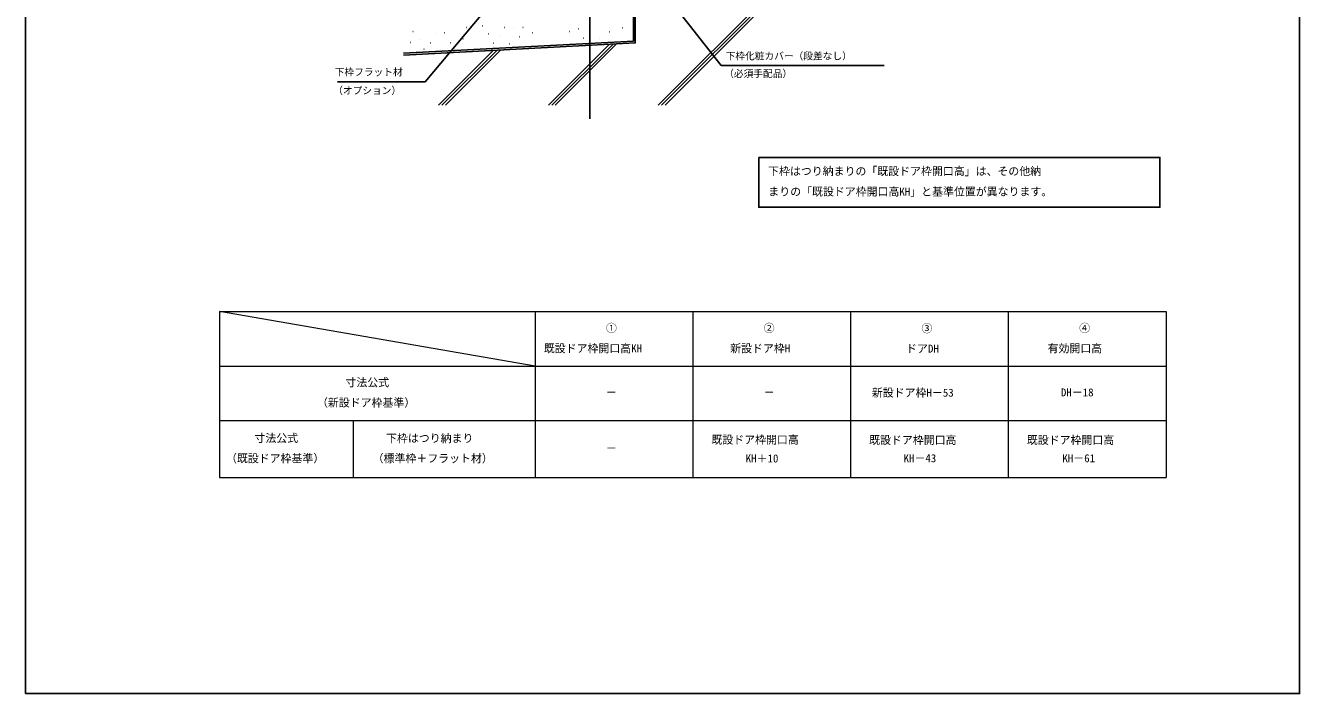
# Model space of a CAD drawing. Units: millimetres, scale not verified. Extents: x -525 to 525, y -783 to 779.
# Drawn here: x -525 to 525, y -783 to -232 of the extents above; entities that cross this region are included whole.
import ezdxf
from ezdxf.enums import TextEntityAlignment as Align

# ---------------------------------------------------------------- set-up
doc = ezdxf.new("R2010")
doc.units = ezdxf.units.MM
doc.header["$LTSCALE"] = 4
doc.layers.add('0-1_TABLE1', color=7, linetype='Continuous', lineweight=18)
for name, color, linetype in [('0-2_USER1', 3, 'Continuous'), ('0-5_YKK_12', 2, 'Continuous'), ('0-7_YKK_D', 6, 'Continuous'), ('0-8_YKK_ZWAK', 7, 'Continuous'), ('0-9_YSS_K', 3, 'Continuous'), ('0-A_YSS_KE', 3, 'Continuous')]:
    doc.layers.add(name, color=color, linetype=linetype)
doc.styles.add('ＭＳ ゴシック', font='')
doc.styles.get('ＭＳ ゴシック').set_extended_font_data('MS Gothic')

msp = doc.modelspace()

# ---------------------------------------------------------------- linework, layer by layer
at = {"layer": '0-1_TABLE1'}
for p, q in [((-105, -512.8), (-365, -467.8)), ((-105, -467.8), (-105, -604.726)), ((25, -467.8), (25, -604.726)), ((155, -467.8), (155, -604.726)), ((285, -467.8), (285, -604.726)), ((415, -467.8), (415, -604.726)), ((-365, -512.8), (415, -512.8)), ((-365, -557.8), (415, -557.8)), ((-255, -557.8), (-255, -604.726)), ((-365, -604.726), (415, -604.726))]:
    msp.add_line(p, q, dxfattribs=at)
for points in [[(-365, -467.8), (-105, -467.8), (415, -467.8)], [(-365, -467.8), (-365, -512.8), (-365, -604.726)]]:
    msp.add_lwpolyline(points, dxfattribs=at)
at = {"layer": '0-2_USER1'}
msp.add_lwpolyline([(79.345, -340.8), (410, -340.8), (410, -381.911), (79.345, -381.911)], close=True, dxfattribs=at)
at = {"layer": '0-5_YKK_12'}
msp.add_line((-60, 427.021), (-60, -309.117), dxfattribs=at)
at = {"layer": '0-7_YKK_D'}
for points in [[(-25.225, -171.3), (-23.65, -173.306), (48.479, -265.164), (182.801, -265.164)], [(-127.991, -197.8), (-129.63, -199.753), (-195.688, -278.478), (-267.92, -278.478)]]:
    msp.add_lwpolyline(points, dxfattribs=at)
at = {"layer": '0-8_YKK_ZWAK'}
msp.add_line((-525, 747.2), (-525, -782.8), dxfattribs=at)
msp.add_lwpolyline([(-525, -782.8), (525, -782.8), (525, 747.2)], dxfattribs=at)
at = {"layer": '0-9_YSS_K'}
for p, q in [((86.512, -207.712), (-3.577, -297.801)), ((89.34, -207.712), (-0.748, -297.801)), ((92.168, -207.712), (2.08, -297.801)), ((-205.812, -237.1), (-205.612, -237.1)), ((-187.449, -238.661), (-187.249, -238.661)), ((-179.833, -238.199), (-179.633, -238.199)), ((-161.451, -233.715), (-161.251, -233.715)), ((-148.579, -232.196), (-148.379, -232.196)), ((-143.396, -238.91), (-143.196, -238.91)), ((-133.908, -241.379), (-133.708, -241.379)), ((-130.216, -233.757), (-130.016, -233.757)), ((-122.601, -233.296), (-122.401, -233.296)), ((-117.793, -241.373), (-117.593, -241.373)), ((-114.986, -233.757), (-114.786, -233.757)), ((-107.371, -238.027), (-107.171, -238.027)), ((-76.59, -236.997), (-76.39, -236.997)), ((-69.285, -234.814), (-69.085, -234.814)), ((-59.797, -237.284), (-59.597, -237.284)), ((-43.682, -237.277), (-43.482, -237.277)), ((-33.26, -233.931), (-33.06, -233.931)), ((-207.934, -245.996), (-207.734, -245.996)), ((-200.629, -243.813), (-200.429, -243.813)), ((-196.736, -251.609), (-196.536, -251.609)), ((-191.14, -246.283), (-190.94, -246.283)), ((-175.026, -246.276), (-174.826, -246.276)), ((-164.603, -242.93), (-164.403, -242.93)), ((-139.504, -246.705), (-139.304, -246.705)), ((-126.139, -247.103), (-125.939, -247.103)), ((-43.779, -247.493), (-94.086, -297.801)), ((-40.794, -247.337), (-91.258, -297.801)), ((-37.809, -247.18), (-88.43, -297.801)), ((-65.393, -242.61), (-65.193, -242.61)), ((-52.028, -243.008), (-51.828, -243.008)), ((-139.294, -252.499), (-184.596, -297.801)), ((-183.372, -252.007), (-183.172, -252.007)), ((-136.309, -252.342), (-181.768, -297.801)), ((-133.325, -252.186), (-178.939, -297.801))]:
    msp.add_line(p, q, dxfattribs=at)
msp.add_lwpolyline([(-22.499, -207.712), (-22.499, -246.378), (-213.464, -256.386)], dxfattribs=at)
at = {"layer": '0-A_YSS_KE'}
msp.add_lwpolyline([(-23.999, -206.212), (-23.999, -244.954), (-213.542, -254.888)], dxfattribs=at)

# ---------------------------------------------------------------- texts
at = {"layer": '0-1_TABLE1', "style": 'ＭＳ ゴシック'}
for s, p in [('①', (-46.597, -486.865)), ('②', (83.403, -486.865)), ('③', (213.403, -487.044)), ('④', (343.403, -486.865)), ('既設ドア枠開口高KH', (-97.81, -503.553)), ('新設ドア枠H', (55.764, -503.553)), ('ドアDH', (200.747, -503.732)), ('有効開口高', (317.375, -503.553)), ('寸法公式', (-261.284, -531.584)), ('－', (-46.597, -539.8)), ('－', (83.403, -539.8)), ('新設ドア枠H－53', (172.545, -540.056)), ('DH－18', (328.344, -539.8)), ('（新設ドア枠基準）', (-284.756, -548.272)), ('寸法公式', (-336.284, -577.547)), ('下枠はつり納まり', (-227.838, -577.649)), ('既設ドア枠開口高', (40.295, -578.877)), ('既設ドア枠開口高', (170.295, -579.107)), ('既設ドア枠開口高', (300.295, -579.107)), ('（既設ドア枠基準）', (-359.756, -594.235)), ('（標準枠＋フラット材）', (-238.858, -594.235)), ('－', (-46.597, -585.763)), ('KH＋10', (68.574, -594.286)), ('KH－43', (198.676, -594.107)), ('KH－61', (329.571, -594.107))]:
    msp.add_text(s, height=6.598, dxfattribs=at).set_placement(p, align=Align.BOTTOM_LEFT)
at = {"layer": '0-2_USER1', "style": 'ＭＳ ゴシック'}
for s, p in [('下枠はつり納まりの「既設ドア枠開口高」は、その他納', (87.028, -357.487)), ('まりの「既設ドア枠開口高KH」と基準位置が異なります。', (87.233, -374.328))]:
    msp.add_text(s, height=6.598, dxfattribs=at).set_placement(p, align=Align.BOTTOM_LEFT)
at = {"layer": '0-7_YKK_D', "style": 'ＭＳ ゴシック'}
for s, p in [('下枠化粧カバー（段差なし）', (52.055, -261.884)), ('下枠フラット材', (-270.16, -275.152)), ('（必須手配品）', (50.828, -276.444)), ('（オプション）', (-271.387, -290.395))]:
    msp.add_text(s, height=5.865, dxfattribs=at).set_placement(p, align=Align.BOTTOM_LEFT)

doc.saveas('drawing.dxf')
